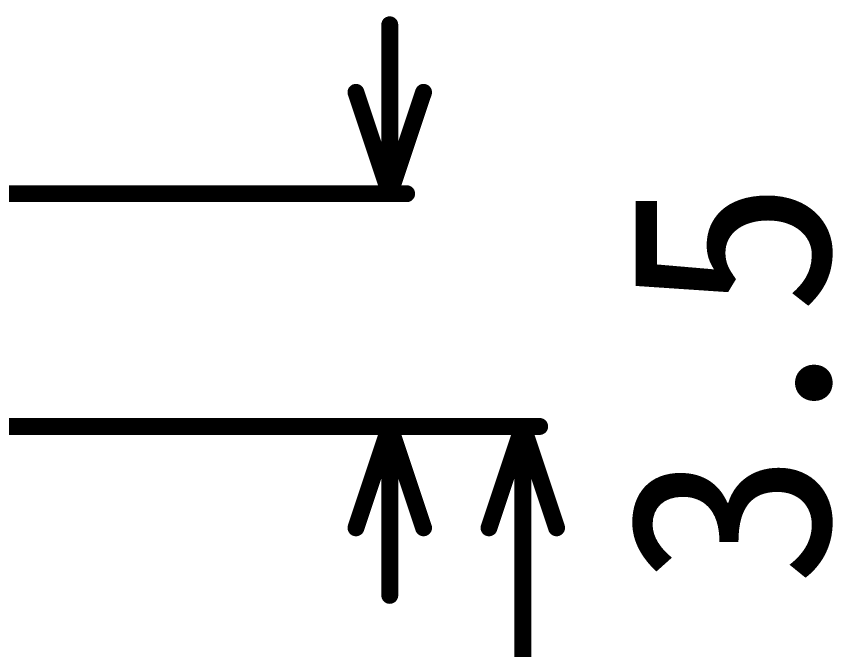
# Model space of a CAD drawing. Header units: millimetres. Extents: x 4 to 123, y 21 to 97.
# Drawn here: x 110.79 to 123.06, y 74.54 to 84.07 of the extents above; entities that cross this region are included whole.
import ezdxf

# ---------------------------------------------------------------- set-up
doc = ezdxf.new("R2010")
doc.units = ezdxf.units.MM
doc.layers.add('Mechanical9', color=56, linetype='Continuous')

msp = doc.modelspace()

# ---------------------------------------------------------------- linework, layer by layer
at = {"layer": 'Mechanical9', "const_width": 0.254}
for points in [[(116.4, 81.4), (116.4, 83.94)], [(115.892, 82.924), (116.4, 81.4)], [(116.4, 81.4), (116.908, 82.924)], [(107.892, 81.4), (116.654, 81.4)], [(110.004, 77.9), (118.654, 77.9)], [(110.004, 77.9), (116.654, 77.9)], [(115.892, 76.376), (116.4, 77.9)], [(116.4, 75.36), (116.4, 77.9)], [(116.4, 77.9), (116.908, 76.376)], [(117.892, 76.376), (118.4, 77.9)], [(118.4, 55.899), (118.4, 77.9)], [(118.4, 77.9), (118.908, 76.376)]]:
    msp.add_lwpolyline(points, dxfattribs=at)
at = {"layer": 'Mechanical9', "const_width": 0.127}
for points in [[(116.337, 83.94, 1), (116.464, 83.94, 1)], [(115.829, 82.924, 1), (115.956, 82.924, 1)], [(116.845, 82.924, 1), (116.972, 82.924, 1)], [(116.337, 81.4, 1), (116.464, 81.4, 1)], [(116.337, 81.4, 1), (116.464, 81.4, 1)], [(116.337, 81.4, 1), (116.464, 81.4, 1)], [(116.591, 81.4, 1), (116.718, 81.4, 1)], [(116.337, 77.9, 1), (116.464, 77.9, 1)], [(116.337, 77.9, 1), (116.464, 77.9, 1)], [(116.337, 77.9, 1), (116.464, 77.9, 1)], [(116.591, 77.9, 1), (116.718, 77.9, 1)], [(118.336, 77.9, 1), (118.463, 77.9, 1)], [(118.336, 77.9, 1), (118.463, 77.9, 1)], [(118.336, 77.9, 1), (118.463, 77.9, 1)], [(118.59, 77.9, 1), (118.717, 77.9, 1)], [(115.829, 76.376, 1), (115.956, 76.376, 1)], [(116.845, 76.376, 1), (116.972, 76.376, 1)], [(117.828, 76.376, 1), (117.955, 76.376, 1)], [(118.844, 76.376, 1), (118.971, 76.376, 1)], [(116.337, 75.36, 1), (116.464, 75.36, 1)]]:
    msp.add_lwpolyline(points, format="xyb", close=True, dxfattribs=at)

# ---------------------------------------------------------------- texts
at = {"layer": 'Mechanical9'}
msp.add_text('3.5', height=3, rotation=90, dxfattribs=at).set_placement((123.008, 75.495))

doc.saveas('drawing.dxf')
